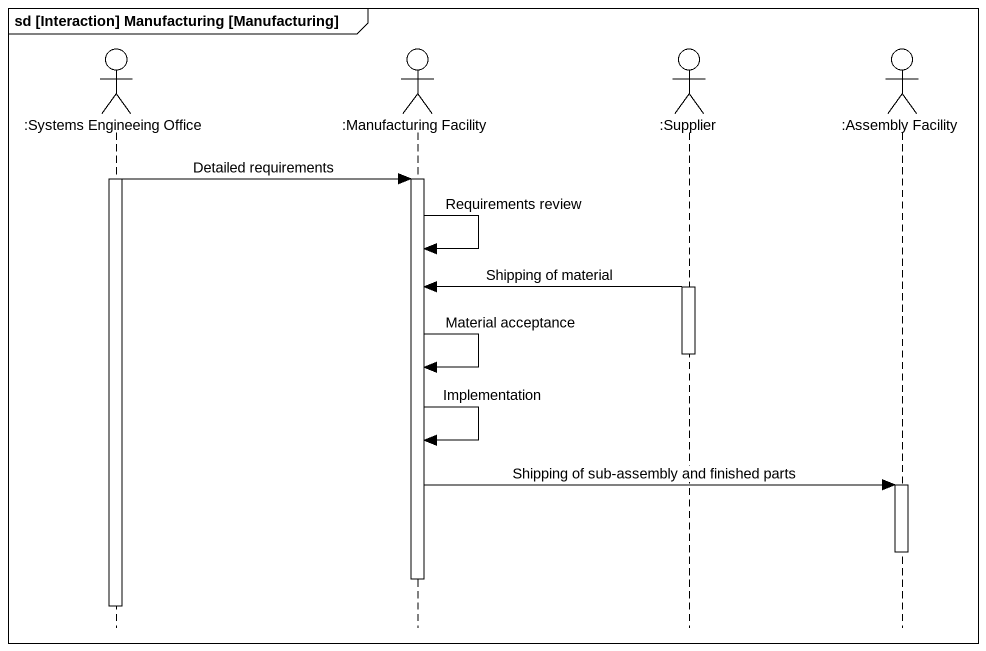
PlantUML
@startuml
mainframe sd [Interaction] Manufacturing [Manufacturing]
hide footbox
actor ":Systems Engineeing Office" as Systems_Engineeing_Office
actor ":Manufacturing Facility" as Manufacturing_Facility
actor ":Supplier" as Supplier
actor ":Assembly Facility" as Assembly_Facility

activate Systems_Engineeing_Office
Systems_Engineeing_Office -> Manufacturing_Facility : Detailed requirements
activate Manufacturing_Facility
Manufacturing_Facility -> Manufacturing_Facility : Requirements review
activate Supplier
Supplier -> Manufacturing_Facility : Shipping of material
deactivate Supplier
Manufacturing_Facility -> Manufacturing_Facility : Material acceptance
Manufacturing_Facility -> Manufacturing_Facility : Implementation
Manufacturing_Facility -> Assembly_Facility : Shipping of sub-assembly and finished parts
activate Assembly_Facility
deactivate Assembly_Facility
deactivate Manufacturing_Facility
deactivate Systems_Engineeing_Office
@enduml
